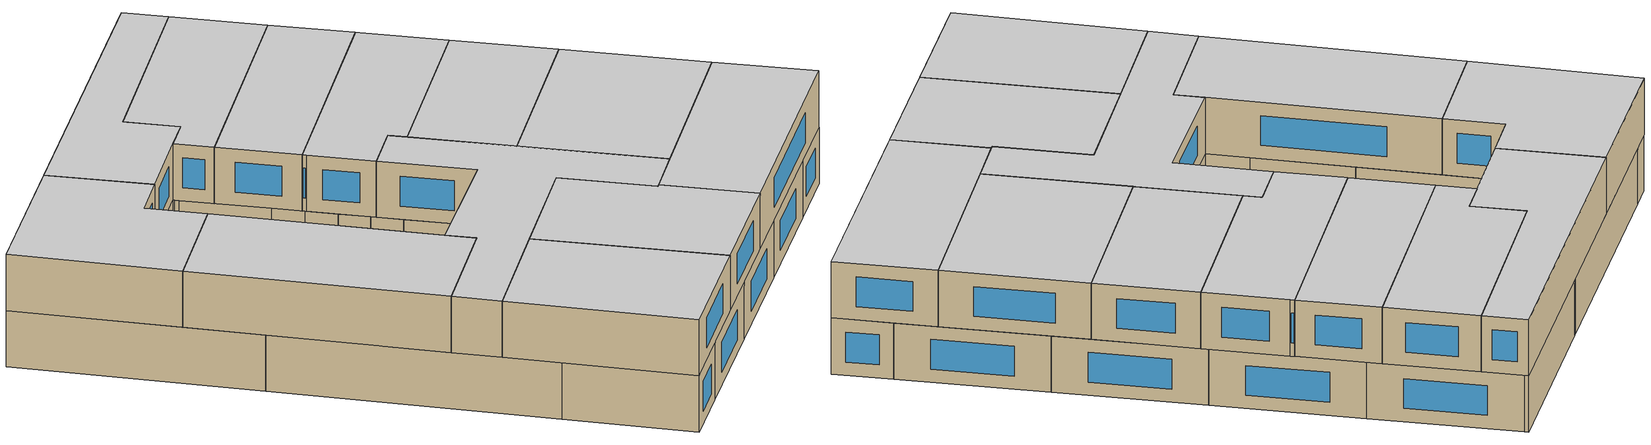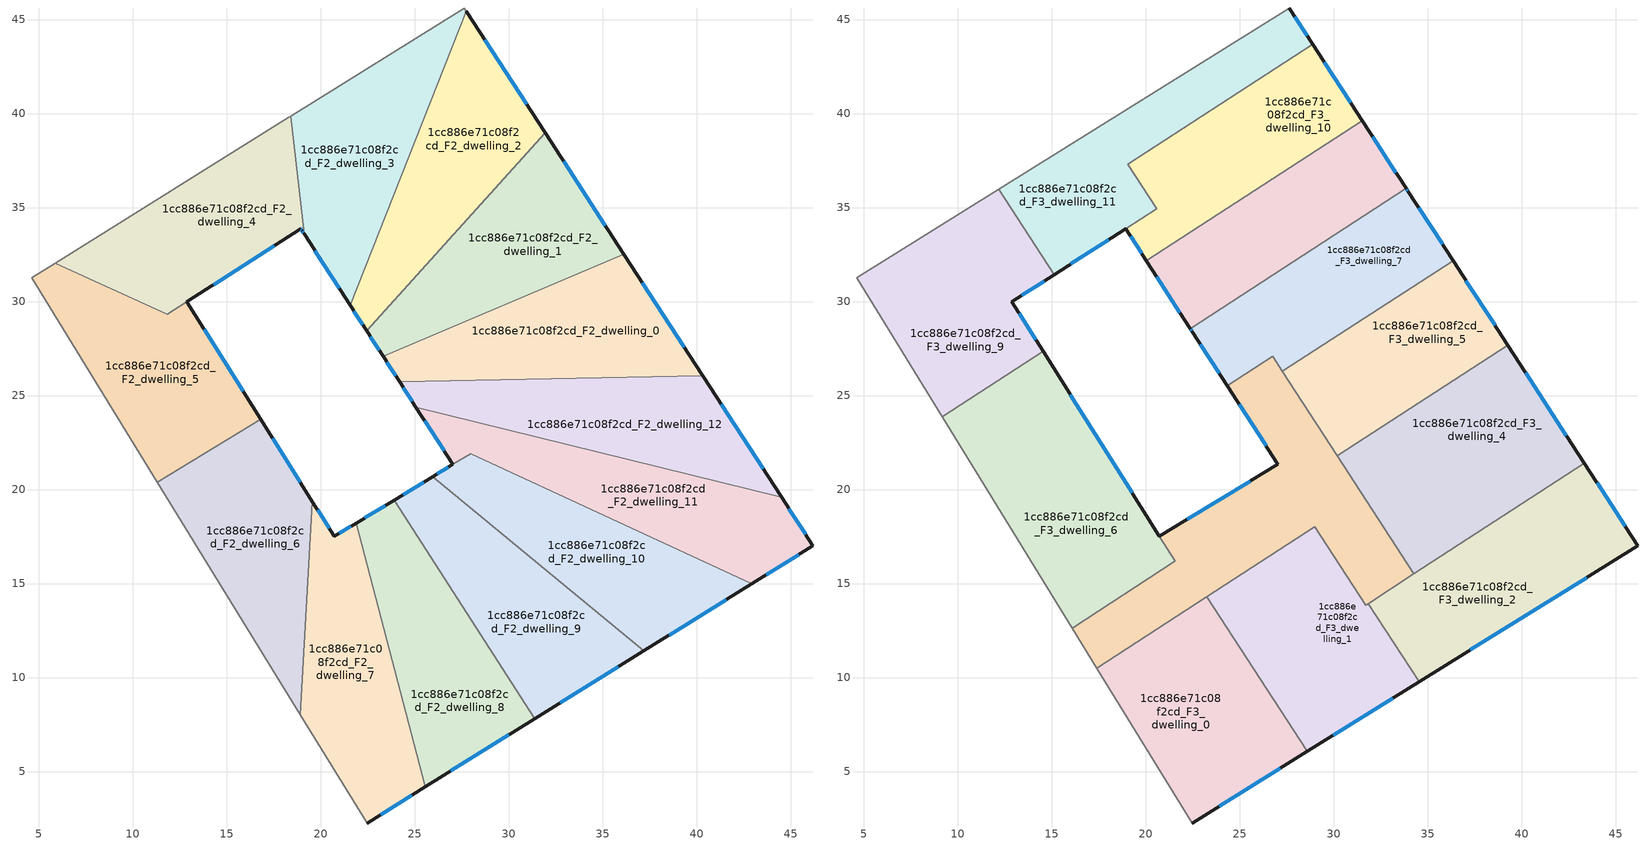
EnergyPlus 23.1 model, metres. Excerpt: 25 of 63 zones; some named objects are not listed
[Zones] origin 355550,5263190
1cc886e71c08f2cd_F2_dwelling_0
 floor to 1cc886e71c08f2cd_F1_dwelling_0 (EU_floor_Construction): 36.14,32.51 40.33,26.05 24.2,25.74 23.33,27.09 z6
 wall outside (EU_wall_Construction): 23.33,27.09 24.2,25.74 / 40.33,26.05 36.14,32.51 z6:9
 wall to 1cc886e71c08f2cd_F2_dwelling_1 (EU_wall_Construction): 36.14,32.51 23.33,27.09 z6:9
 wall to 1cc886e71c08f2cd_F2_dwelling_12 (EU_wall_Construction): 24.2,25.74 40.33,26.05 z6:9
 window (EU_Window_Construction): 23.53,26.78 24,26.06 / 39.35,27.57 37.12,30.99 z6.7:8.3
 ceiling adiabatic (EU_roof_Construction): 40.33,26.05 39.27,27.68 36.65,25.98 z9
1cc886e71c08f2cd_F2_dwelling_1
 floor to 1cc886e71c08f2cd_F1_dwelling_1 (EU_floor_Construction): 31.95,38.97 36.14,32.51 23.33,27.09 22.45,28.45 z6
 wall outside (EU_wall_Construction): 22.45,28.45 23.33,27.09 / 36.14,32.51 31.95,38.97 z6:9
 wall to 1cc886e71c08f2cd_F2_dwelling_2 (EU_wall_Construction): 31.95,38.97 22.45,28.45 z6:9
 window (EU_Window_Construction): 22.66,28.13 23.12,27.41 / 35.15,34.03 32.93,37.46 z6.7:8.3
1cc886e71c08f2cd_F2_dwelling_10
 floor to 1cc886e71c08f2cd_F1_dwelling_10 (EU_floor_Construction): 42.93,14.99 37.2,11.42 25.96,20.68 27.04,21.34 27.99,21.92 z6
 wall outside (EU_wall_Construction): 37.2,11.42 42.93,14.99 / 27.04,21.34 25.96,20.68 z6:9
 wall to 1cc886e71c08f2cd_F2_dwelling_9 (EU_wall_Construction): 25.96,20.68 37.2,11.42 z6:9
 wall to 1cc886e71c08f2cd_F2_dwelling_11 (EU_wall_Construction): 42.93,14.99 27.99,21.92 27.04,21.34 z6:9
 window (EU_Window_Construction): 38.55,12.26 41.59,14.15 / 26.78,21.19 26.21,20.84 z6.7:8.3
1cc886e71c08f2cd_F2_dwelling_11
 floor to 1cc886e71c08f2cd_F1_dwelling_11 (EU_floor_Construction): 44.52,19.59 46.19,17.01 42.93,14.99 27.99,21.92 27.04,21.34 25.08,24.39 z6
 wall outside (EU_wall_Construction): 25.08,24.39 27.04,21.34 / 42.93,14.99 46.19,17.01 44.52,19.59 z6:9
 wall to 1cc886e71c08f2cd_F2_dwelling_12 (EU_wall_Construction): 44.52,19.59 25.08,24.39 z6:9
 window (EU_Window_Construction): 25.54,23.67 26.58,22.06 / 45.8,17.62 44.91,18.98 / 43.7,15.46 45.43,16.54 z6.7:8.3
1cc886e71c08f2cd_F2_dwelling_12
 floor to 1cc886e71c08f2cd_F1_dwelling_12 (EU_floor_Construction): 40.33,26.05 44.52,19.59 25.08,24.39 24.2,25.74 z6
 wall outside (EU_wall_Construction): 24.2,25.74 25.08,24.39 / 44.52,19.59 40.33,26.05 z6:9
 window (EU_Window_Construction): 24.41,25.42 24.87,24.7 / 43.54,21.1 41.32,24.53 z6.7:8.3
1cc886e71c08f2cd_F2_dwelling_2
 floor to 1cc886e71c08f2cd_F1_dwelling_2 (EU_floor_Construction): 27.75,45.44 31.95,38.97 22.45,28.45 21.57,29.81 z6
 wall outside (EU_wall_Construction): 21.57,29.81 22.45,28.45 / 31.95,38.97 27.75,45.44 z6:9
 wall to 1cc886e71c08f2cd_F2_dwelling_3 (EU_wall_Construction): 27.75,45.44 21.57,29.81 z6:9
 window (EU_Window_Construction): 21.78,29.49 22.24,28.77 / 30.96,40.49 28.74,43.92 z6.7:8.3
1cc886e71c08f2cd_F2_dwelling_3
 floor to 1cc886e71c08f2cd_F1_dwelling_3 (EU_floor_Construction): 27.64,45.62 27.75,45.44 21.57,29.81 19.12,33.61 18.41,39.86 z6
 wall outside (EU_wall_Construction): 19.12,33.61 21.57,29.81 z6:9
 wall adiabatic (EU_wall_Construction): 27.75,45.44 27.64,45.62 18.41,39.86 z6:9
 wall to 1cc886e71c08f2cd_F2_dwelling_4 (EU_wall_Construction): 18.41,39.86 19.12,33.61 z6:9
 window (EU_Window_Construction): 19.7,32.71 21,30.7 z6.7:8.3
1cc886e71c08f2cd_F2_dwelling_4
 floor to 1cc886e71c08f2cd_F1_dwelling_4 (EU_floor_Construction): 18.41,39.86 19.12,33.61 19,33.79 18.95,33.88 11.85,29.33 5.88,32.04 18.32,39.8 z6
 wall outside (EU_wall_Construction): 12.89,29.99 18.95,33.88 19,33.79 19.12,33.61 z6:9
 wall adiabatic (EU_wall_Construction): 18.41,39.86 18.32,39.8 5.88,32.04 z6:9
 wall to 1cc886e71c08f2cd_F2_dwelling_5 (EU_wall_Construction): 5.88,32.04 11.85,29.33 12.89,29.99 z6:9
 window (EU_Window_Construction): 19.03,33.75 19.09,33.65 / 18.96,33.86 18.99,33.81 / 14.31,30.9 17.53,32.96 z6.7:8.3
1cc886e71c08f2cd_F2_dwelling_5
 floor to 1cc886e71c08f2cd_F1_dwelling_5 (EU_floor_Construction): 12.89,29.99 16.81,23.75 11.32,20.4 4.63,31.26 5.88,32.04 11.85,29.32 z6
 wall outside (EU_wall_Construction): 16.81,23.75 12.89,29.99 z6:9
 wall to 1cc886e71c08f2cd_F2_dwelling_6 (EU_wall_Construction): 11.32,20.4 16.81,23.75 z6:9
 wall adiabatic (EU_wall_Construction): 5.88,32.04 4.63,31.26 11.32,20.4 z6:9
 window (EU_Window_Construction): 15.89,25.22 13.81,28.52 z6.7:8.3
1cc886e71c08f2cd_F2_dwelling_6
 floor to 1cc886e71c08f2cd_F1_dwelling_6 (EU_floor_Construction): 16.81,23.75 19.57,19.36 18.93,8.03 11.32,20.4 z6
 wall outside (EU_wall_Construction): 19.57,19.36 16.81,23.75 z6:9
 wall to 1cc886e71c08f2cd_F2_dwelling_7 (EU_wall_Construction): 18.93,8.03 19.57,19.36 z6:9
 wall adiabatic (EU_wall_Construction): 11.32,20.4 18.93,8.03 z6:9
 window (EU_Window_Construction): 18.92,20.39 17.46,22.72 z6.7:8.3
1cc886e71c08f2cd_F2_dwelling_7
 floor to 1cc886e71c08f2cd_F1_dwelling_7 (EU_floor_Construction): 21.89,18.21 25.57,4.19 22.48,2.26 18.93,8.03 19.57,19.36 20.74,17.51 z6
 wall outside (EU_wall_Construction): 21.89,18.21 20.74,17.51 19.57,19.36 / 22.48,2.26 25.57,4.19 z6:9
 wall to 1cc886e71c08f2cd_F2_dwelling_8 (EU_wall_Construction): 25.57,4.19 21.89,18.21 z6:9
 wall adiabatic (EU_wall_Construction): 18.93,8.03 22.48,2.26 z6:9
 window (EU_Window_Construction): 20.46,17.94 19.84,18.93 / 21.62,18.04 21.01,17.67 / 23.2,2.72 24.85,3.74 z6.7:8.3
1cc886e71c08f2cd_F2_dwelling_8
 floor to 1cc886e71c08f2cd_F1_dwelling_8 (EU_floor_Construction): 23.91,19.44 31.38,7.8 25.57,4.19 21.89,18.21 z6
 wall outside (EU_wall_Construction): 23.91,19.44 21.89,18.21 / 25.57,4.19 31.38,7.8 z6:9
 wall to 1cc886e71c08f2cd_F2_dwelling_9 (EU_wall_Construction): 31.38,7.8 23.91,19.44 z6:9
 window (EU_Window_Construction): 23.44,19.15 22.36,18.5 / 26.94,5.04 30.02,6.95 z6.7:8.3
 ceiling adiabatic (EU_roof_Construction): 28.6,6.07 23.26,14.31 22.96,14.11 25.57,4.19 31.38,7.8 z9
1cc886e71c08f2cd_F2_dwelling_9
 floor to 1cc886e71c08f2cd_F1_dwelling_9 (EU_floor_Construction): 37.2,11.42 31.38,7.8 23.91,19.44 25.96,20.68 z6
 wall outside (EU_wall_Construction): 25.96,20.68 23.91,19.44 / 31.38,7.8 37.2,11.42 z6:9
 window (EU_Window_Construction): 25.48,20.39 24.39,19.73 / 32.75,8.65 35.83,10.57 z6.7:8.3
1cc886e71c08f2cd_F3_dwelling_0
 floor to 1cc886e71c08f2cd_F2_dwelling_7 (EU_floor_Construction): 22.96,14.11 25.57,4.19 22.48,2.26 18.93,8.03 19.13,11.63 z9
 floor adiabatic (EU_floor_Construction): 23.26,14.31 28.6,6.07 25.57,4.19 22.96,14.11 z9
 floor to 1cc886e71c08f2cd_F2_dwelling_6 (EU_floor_Construction): 19.13,11.63 18.93,8.03 17.4,10.51 z9
 wall outside (EU_wall_Construction): 22.48,2.26 28.6,6.07 z9:12
 wall to 1cc886e71c08f2cd_F3_dwelling_1 (EU_wall_Construction): 28.6,6.07 23.26,14.31 z9:12
 wall adiabatic (EU_wall_Construction): 17.4,10.51 22.48,2.26 z9:12
 wall to 1cc886e71c08f2cd_F3_dwelling_3 (EU_wall_Construction): 23.26,14.31 17.4,10.51 z9:12
 window (EU_Window_Construction): 23.92,3.16 27.16,5.18 z9.7:11.3
 ceiling to 1cc886e71c08f2cd_F4_dwelling_0 (EU_floor_Construction): 28.6,6.07 23.26,14.31 17.4,10.51 22.48,2.26 z12
1cc886e71c08f2cd_F3_dwelling_1
 floor to 1cc886e71c08f2cd_F2_dwelling_9 (EU_floor_Construction): 31.85,13.94 34.55,9.77 31.38,7.8 26.05,16.12 28.99,18.03 31.71,13.85 z9
 floor to 1cc886e71c08f2cd_F2_dwelling_8 (EU_floor_Construction): 26.05,16.12 31.38,7.8 28.6,6.07 23.26,14.31 z9
 wall outside (EU_wall_Construction): 28.6,6.07 34.55,9.77 z9:12
 wall to 1cc886e71c08f2cd_F3_dwelling_3 (EU_wall_Construction): 31.85,13.94 31.71,13.85 28.99,18.03 23.26,14.31 z9:12
 wall to 1cc886e71c08f2cd_F3_dwelling_2 (EU_wall_Construction): 34.55,9.77 31.85,13.94 z9:12
 window (EU_Window_Construction): 30,6.94 33.15,8.9 z9.7:11.3
 ceiling to 1cc886e71c08f2cd_F4_dwelling_1 (EU_floor_Construction): 34.55,9.77 31.85,13.94 31.71,13.85 28.99,18.03 23.26,14.31 28.6,6.07 z12
1cc886e71c08f2cd_F3_dwelling_10
 floor to 1cc886e71c08f2cd_F2_dwelling_2 (EU_floor_Construction): 28.89,43.68 31.53,39.62 23.35,34.31 26.43,42.08 z9
 floor to 1cc886e71c08f2cd_F2_dwelling_3 (EU_floor_Construction): 26.43,42.08 23.35,34.31 20.05,32.17 19.12,33.61 19.08,33.96 20.59,34.93 19.05,37.3 z9
 floor to 1cc886e71c08f2cd_F2_dwelling_4 (EU_floor_Construction): 19.08,33.96 19.12,33.61 18.95,33.88 z9
 wall outside (EU_wall_Construction): 31.53,39.62 28.89,43.68 / 18.95,33.88 20.05,32.17 z9:12
 wall to 1cc886e71c08f2cd_F3_dwelling_11 (EU_wall_Construction): 28.89,43.68 19.05,37.3 20.59,34.93 18.95,33.88 z9:12
 wall to 1cc886e71c08f2cd_F3_dwelling_8 (EU_wall_Construction): 20.05,32.17 31.53,39.62 z9:12
 window (EU_Window_Construction): 30.91,40.57 29.51,42.73 / 19.21,33.48 19.79,32.57 z9.7:11.3
 ceiling to 1cc886e71c08f2cd_F4_dwelling_10 (EU_floor_Construction): 31.53,39.62 28.89,43.68 19.05,37.3 20.59,34.93 18.95,33.88 20.05,32.17 z12
1cc886e71c08f2cd_F3_dwelling_11
 floor outside (EU_floor_Construction): 27.75,45.44 27.64,45.62 18.41,39.86 18.32,39.8 12.18,35.97 27.64,45.62 28.89,43.68 z9
 floor to 1cc886e71c08f2cd_F2_dwelling_4 (EU_floor_Construction): 18.41,39.86 19.08,33.97 15.13,31.43 12.18,35.97 18.32,39.8 z9
 floor to 1cc886e71c08f2cd_F2_dwelling_2 (EU_floor_Construction): 27.75,45.44 28.89,43.68 26.43,42.08 z9
 floor to 1cc886e71c08f2cd_F2_dwelling_3 (EU_floor_Construction): 27.64,45.62 27.75,45.44 26.43,42.08 19.05,37.3 20.59,34.93 19.08,33.97 18.41,39.86 z9
 wall outside (EU_wall_Construction): 28.89,43.68 27.64,45.62 / 15.13,31.43 18.95,33.88 z9:12
 wall to 1cc886e71c08f2cd_F3_dwelling_9 (EU_wall_Construction): 12.18,35.97 15.13,31.43 z9:12
 wall adiabatic (EU_wall_Construction): 27.64,45.62 12.18,35.97 z9:12
 window (EU_Window_Construction): 28.6,44.14 27.93,45.16 / 16.03,32 18.05,33.3 z9.7:11.3
 ceiling to 1cc886e71c08f2cd_F4_dwelling_11 (EU_floor_Construction): 20.59,34.93 19.05,37.3 28.89,43.68 27.64,45.62 12.18,35.97 15.13,31.43 z12
1cc886e71c08f2cd_F3_dwelling_2
 floor to 1cc886e71c08f2cd_F2_dwelling_10 (EU_floor_Construction): 42.93,14.99 37.2,11.42 33.13,14.77 37.41,17.55 z9
 floor to 1cc886e71c08f2cd_F2_dwelling_11 (EU_floor_Construction): 44.52,19.59 46.19,17.01 42.93,14.99 37.41,17.55 41.64,20.3 z9
 floor to 1cc886e71c08f2cd_F2_dwelling_9 (EU_floor_Construction): 37.2,11.42 34.55,9.77 31.85,13.94 33.13,14.77 z9
 floor to 1cc886e71c08f2cd_F2_dwelling_12 (EU_floor_Construction): 43.35,21.4 44.52,19.59 41.64,20.3 z9
 wall outside (EU_wall_Construction): 34.55,9.77 46.19,17.01 43.35,21.4 z9:12
 wall to 1cc886e71c08f2cd_F3_dwelling_4 (EU_wall_Construction): 43.35,21.4 34.27,15.51 z9:12
 wall to 1cc886e71c08f2cd_F3_dwelling_3 (EU_wall_Construction): 34.27,15.51 31.85,13.94 z9:12
 window (EU_Window_Construction): 45.52,18.04 44.01,20.37 / 37.28,11.47 43.46,15.31 z9.7:11.3
 ceiling to 1cc886e71c08f2cd_F4_dwelling_2 (EU_floor_Construction): 46.19,17.01 43.35,21.4 31.85,13.94 34.55,9.77 z12
1cc886e71c08f2cd_F3_dwelling_3
 floor to 1cc886e71c08f2cd_F2_dwelling_12 (EU_floor_Construction): 27.59,25.8 29.16,23.38 25.08,24.39 24.35,25.52 24.7,25.75 z9
 floor to 1cc886e71c08f2cd_F2_dwelling_9 (EU_floor_Construction): 28.99,18.03 26.05,16.12 23.91,19.44 25.96,20.68 33.13,14.77 31.71,13.85 z9
 floor to 1cc886e71c08f2cd_F2_dwelling_0 (EU_floor_Construction): 26.76,27.08 27.59,25.8 24.7,25.75 z9
 floor to 1cc886e71c08f2cd_F2_dwelling_6 (EU_floor_Construction): 19.31,14.72 19.13,11.63 17.4,10.51 16.09,12.64 z9
 floor to 1cc886e71c08f2cd_F2_dwelling_10 (EU_floor_Construction): 31.02,20.51 34.27,15.51 33.13,14.77 25.96,20.68 27.04,21.34 27.99,21.92 z9
 floor to 1cc886e71c08f2cd_F2_dwelling_7 (EU_floor_Construction): 21.89,18.21 22.96,14.11 19.13,11.63 19.31,14.72 21.57,16.19 20.74,17.51 z9
 floor to 1cc886e71c08f2cd_F2_dwelling_11 (EU_floor_Construction): 29.16,23.38 31.02,20.51 27.99,21.92 27.04,21.34 25.08,24.39 z9
 floor to 1cc886e71c08f2cd_F2_dwelling_8 (EU_floor_Construction): 23.91,19.44 26.05,16.12 22.96,14.11 21.89,18.21 z9
 wall outside (EU_wall_Construction): 24.35,25.52 27.04,21.34 20.74,17.51 z9:12
 wall to 1cc886e71c08f2cd_F3_dwelling_7 (EU_wall_Construction): 27.27,26.29 26.76,27.08 24.35,25.52 z9:12
 wall adiabatic (EU_wall_Construction): 16.09,12.64 17.4,10.51 z9:12
 wall to 1cc886e71c08f2cd_F3_dwelling_4 (EU_wall_Construction): 34.27,15.51 30.19,21.79 z9:12
 wall to 1cc886e71c08f2cd_F3_dwelling_6 (EU_wall_Construction): 21.56,16.19 16.09,12.64 / 20.74,17.51 21.57,16.19 z9:12
 wall to 1cc886e71c08f2cd_F3_dwelling_5 (EU_wall_Construction): 30.19,21.79 27.28,26.29 z9:12
 window (EU_Window_Construction): 24.98,24.54 26.41,22.32 / 25.56,20.44 22.22,18.41 z9.7:11.3
 ceiling to 1cc886e71c08f2cd_F4_dwelling_3 (EU_floor_Construction): 31.71,13.85 34.27,15.51 26.76,27.08 24.35,25.52 27.04,21.34 20.74,17.51 21.57,16.19 16.09,12.64 17.4,10.51 28.99,18.03 z12
1cc886e71c08f2cd_F3_dwelling_4
 floor to 1cc886e71c08f2cd_F2_dwelling_11 (EU_floor_Construction): 41.64,20.3 37.41,17.55 31.02,20.51 30.2,21.79 31.69,22.75 z9
 floor to 1cc886e71c08f2cd_F2_dwelling_0 (EU_floor_Construction): 39.27,27.68 40.33,26.05 36.65,25.98 z9
 floor to 1cc886e71c08f2cd_F2_dwelling_12 (EU_floor_Construction): 40.33,26.05 43.35,21.4 41.64,20.3 31.69,22.75 36.65,25.98 z9
 floor to 1cc886e71c08f2cd_F2_dwelling_10 (EU_floor_Construction): 37.41,17.55 34.27,15.51 31.02,20.51 z9
 wall outside (EU_wall_Construction): 43.35,21.4 39.28,27.68 z9:12
 wall to 1cc886e71c08f2cd_F3_dwelling_5 (EU_wall_Construction): 39.28,27.68 30.2,21.79 z9:12
 window (EU_Window_Construction): 42.39,22.87 40.23,26.2 z9.7:11.3
 ceiling to 1cc886e71c08f2cd_F4_dwelling_4 (EU_floor_Construction): 43.35,21.4 39.28,27.68 30.2,21.79 34.27,15.51 z12
1cc886e71c08f2cd_F3_dwelling_5
 floor to 1cc886e71c08f2cd_F2_dwelling_0 (EU_floor_Construction): 36.36,32.18 39.27,27.68 36.65,25.98 27.59,25.8 27.28,26.29 z9
 floor to 1cc886e71c08f2cd_F2_dwelling_12 (EU_floor_Construction): 36.65,25.98 31.68,22.76 29.16,23.38 27.59,25.8 z9
 floor to 1cc886e71c08f2cd_F2_dwelling_11 (EU_floor_Construction): 31.68,22.76 30.19,21.79 29.16,23.38 z9
 wall outside (EU_wall_Construction): 39.28,27.68 36.36,32.18 z9:12
 wall to 1cc886e71c08f2cd_F3_dwelling_7 (EU_wall_Construction): 36.36,32.18 27.28,26.29 z9:12
 window (EU_Window_Construction): 38.59,28.73 37.04,31.12 z9.7:11.3
 ceiling to 1cc886e71c08f2cd_F4_dwelling_5 (EU_floor_Construction): 39.28,27.68 36.36,32.18 27.28,26.29 30.19,21.79 z12
1cc886e71c08f2cd_F3_dwelling_6
 floor to 1cc886e71c08f2cd_F2_dwelling_6 (EU_floor_Construction): 16.81,23.75 19.57,19.36 19.31,14.72 16.09,12.64 11.32,20.4 z9
 floor to 1cc886e71c08f2cd_F2_dwelling_5 (EU_floor_Construction): 14.55,27.35 16.81,23.75 11.32,20.4 9.18,23.87 z9
 floor to 1cc886e71c08f2cd_F2_dwelling_7 (EU_floor_Construction): 19.57,19.36 21.57,16.19 19.31,14.72 z9
 wall outside (EU_wall_Construction): 20.74,17.51 14.55,27.35 z9:12
 wall adiabatic (EU_wall_Construction): 9.18,23.87 16.09,12.64 z9:12
 wall to 1cc886e71c08f2cd_F3_dwelling_9 (EU_wall_Construction): 14.55,27.35 9.18,23.87 z9:12
 window (EU_Window_Construction): 19.28,19.82 16,25.04 z9.7:11.3
 ceiling to 1cc886e71c08f2cd_F4_dwelling_6 (EU_floor_Construction): 21.56,16.18 14.55,27.35 9.18,23.87 16.09,12.64 z12
1cc886e71c08f2cd_F3_dwelling_7
 floor to 1cc886e71c08f2cd_F2_dwelling_1 (EU_floor_Construction): 33.86,36.02 36.14,32.51 23.33,27.09 22.48,28.4 22.45,28.45 22.81,28.85 z9
 floor to 1cc886e71c08f2cd_F2_dwelling_0 (EU_floor_Construction): 36.14,32.51 36.36,32.18 27.28,26.29 26.76,27.08 24.7,25.75 24.2,25.74 23.33,27.09 z9
 floor to 1cc886e71c08f2cd_F2_dwelling_12 (EU_floor_Construction): 24.7,25.75 24.35,25.52 24.2,25.74 z9
 floor to 1cc886e71c08f2cd_F2_dwelling_2 (EU_floor_Construction): 22.81,28.85 22.45,28.45 22.38,28.57 z9
 wall outside (EU_wall_Construction): 22.38,28.57 22.48,28.4 24.35,25.52 / 36.36,32.18 33.97,35.85 33.86,36.02 z9:12
 wall to 1cc886e71c08f2cd_F3_dwelling_8 (EU_wall_Construction): 33.86,36.02 22.38,28.57 z9:12
 window (EU_Window_Construction): 22.92,27.72 23.91,26.19 / 22.4,28.53 22.46,28.44 / 33.95,35.89 33.89,35.98 / 35.8,33.04 34.53,34.99 z9.7:11.3
 ceiling to 1cc886e71c08f2cd_F4_dwelling_7 (EU_floor_Construction): 36.36,32.18 33.97,35.85 33.86,36.02 22.38,28.57 22.48,28.4 24.35,25.52 26.76,27.08 27.28,26.29 z12
1cc886e71c08f2cd_F3_dwelling_8
 floor to 1cc886e71c08f2cd_F2_dwelling_3 (EU_floor_Construction): 23.35,34.31 21.57,29.81 20.05,32.17 z9
 floor to 1cc886e71c08f2cd_F2_dwelling_1 (EU_floor_Construction): 31.95,38.97 33.86,36.02 22.81,28.85 z9
 floor to 1cc886e71c08f2cd_F2_dwelling_2 (EU_floor_Construction): 31.53,39.62 31.95,38.97 22.81,28.85 22.38,28.57 21.57,29.81 23.35,34.31 z9
 wall outside (EU_wall_Construction): 33.86,36.02 31.53,39.62 / 20.05,32.17 22.38,28.57 z9:12
 window (EU_Window_Construction): 33.31,36.86 32.08,38.77 / 20.6,31.32 21.83,29.41 z9.7:11.3
 ceiling to 1cc886e71c08f2cd_F4_dwelling_8 (EU_floor_Construction): 33.86,36.02 31.53,39.62 20.05,32.17 22.38,28.57 z12
1cc886e71c08f2cd_F3_dwelling_9
 floor to 1cc886e71c08f2cd_F2_dwelling_5 (EU_floor_Construction): 12.89,29.99 14.55,27.35 9.18,23.87 4.63,31.26 5.88,32.04 11.85,29.32 z9
 floor to 1cc886e71c08f2cd_F2_dwelling_4 (EU_floor_Construction): 12.18,35.97 15.13,31.43 11.85,29.33 5.88,32.04 z9
 wall outside (EU_wall_Construction): 14.55,27.35 12.89,29.99 15.13,31.43 z9:12
 wall adiabatic (EU_wall_Construction): 12.18,35.97 4.63,31.26 9.18,23.87 z9:12
 window (EU_Window_Construction): 13.42,30.33 14.61,31.09 / 14.16,27.97 13.28,29.37 z9.7:11.3
 ceiling to 1cc886e71c08f2cd_F4_dwelling_9 (EU_floor_Construction): 14.55,27.35 12.89,29.99 15.13,31.43 12.18,35.97 4.63,31.26 9.18,23.87 z12
[Building]
EU S2 Campaign: North Axis=0; Terrain=City; Solar Distribution=FullExterior
[Site:Location]
Budapest.Ferenc.Liszt.Intl.AP: Latitude=47.437; Longitude=19.256; Time Zone=1; Elevation=185
[SizingPeriod:WeatherFileDays]
AnnualSizingPeriod: Begin Month=1; Begin Day of Month=1; End Month=12; End Day of Month=31; Day of Week for Start Day=Monday; Use Weather File Daylight Saving Period=No; Use Weather File Rain and Snow Indicators=No
[MATERIAL]
EU_InternalMass_Material: Roughness=MediumRough; Thickness=0.1; Conductivity=1; Density=1800; Specific Heat=900; Thermal Absorptance=0.9; Solar Absorptance=0.7; Visible Absorptance=0.7
[MATERIAL:NOMASS] Roughness=MediumRough; Thermal Absorptance=0.9; Solar Absorptance=0.7; Visible Absorptance=0.7
Name | Thermal Resistance
EU_wall_NoMass | 0.832559
EU_roof_NoMass | 1.39638
EU_floor_NoMass | 0.872794
[WINDOWMATERIAL:SIMPLEGLAZINGSYSTEM]
EU_Window_SimpleGlazing: UFactor=2.79869; Solar Heat Gain Coefficient=0.75; Visible Transmittance=0.75
[CONSTRUCTION]
EU_wall_Construction: EU_wall_NoMass
EU_roof_Construction: EU_roof_NoMass
EU_floor_Construction: EU_floor_NoMass
EU_Window_Construction: EU_Window_SimpleGlazing
EU_InternalMass_Construction: EU_InternalMass_Material
[ZONE] Type=1; Multiplier=1; Ceiling Height=autocalculate; Floor Area=autocalculate; Part of Total Floor Area=Yes
Name | Volume
1cc886e71c08f2cd_F2_dwelling_0 | 191.43
1cc886e71c08f2cd_F3_dwelling_0 | 207.421
1cc886e71c08f2cd_F2_dwelling_1 | 191.447
1cc886e71c08f2cd_F3_dwelling_1 | 205.168
1cc886e71c08f2cd_F2_dwelling_10 | 188.599
1cc886e71c08f2cd_F3_dwelling_10 | 182.335
1cc886e71c08f2cd_F2_dwelling_11 | 194.314
1cc886e71c08f2cd_F3_dwelling_11 | 189.304
1cc886e71c08f2cd_F2_dwelling_12 | 191.456
1cc886e71c08f2cd_F2_dwelling_2 | 191.477
1cc886e71c08f2cd_F3_dwelling_2 | 209.647
1cc886e71c08f2cd_F2_dwelling_3 | 189.603
1cc886e71c08f2cd_F3_dwelling_3 | 258.684
1cc886e71c08f2cd_F2_dwelling_4 | 189.761
1cc886e71c08f2cd_F3_dwelling_4 | 242.925
1cc886e71c08f2cd_F2_dwelling_5 | 194.919
1cc886e71c08f2cd_F3_dwelling_5 | 174.068
1cc886e71c08f2cd_F2_dwelling_6 | 191.439
1cc886e71c08f2cd_F3_dwelling_6 | 255.612
1cc886e71c08f2cd_F2_dwelling_7 | 191.449
1cc886e71c08f2cd_F3_dwelling_7 | 180.053
1cc886e71c08f2cd_F2_dwelling_8 | 191.465
1cc886e71c08f2cd_F3_dwelling_8 | 176.129
1cc886e71c08f2cd_F2_dwelling_9 | 191.435
1cc886e71c08f2cd_F3_dwelling_9 | 207.394
[INTERNALMASS] Construction=EU_InternalMass_Construction
Name | Zone or ZoneList | Surface Area
1cc886e71c08f2cd_F2_dwelling_0_EU_InternalMass | 1cc886e71c08f2cd_F2_dwelling_0 | 63.8101
1cc886e71c08f2cd_F2_dwelling_1_EU_InternalMass | 1cc886e71c08f2cd_F2_dwelling_1 | 63.8158
1cc886e71c08f2cd_F2_dwelling_2_EU_InternalMass | 1cc886e71c08f2cd_F2_dwelling_2 | 63.8259
1cc886e71c08f2cd_F2_dwelling_3_EU_InternalMass | 1cc886e71c08f2cd_F2_dwelling_3 | 63.1991
1cc886e71c08f2cd_F2_dwelling_4_EU_InternalMass | 1cc886e71c08f2cd_F2_dwelling_4 | 63.2713
1cc886e71c08f2cd_F2_dwelling_5_EU_InternalMass | 1cc886e71c08f2cd_F2_dwelling_5 | 64.9723
1cc886e71c08f2cd_F2_dwelling_6_EU_InternalMass | 1cc886e71c08f2cd_F2_dwelling_6 | 63.813
1cc886e71c08f2cd_F2_dwelling_7_EU_InternalMass | 1cc886e71c08f2cd_F2_dwelling_7 | 63.816
1cc886e71c08f2cd_F2_dwelling_8_EU_InternalMass | 1cc886e71c08f2cd_F2_dwelling_8 | 63.8215
1cc886e71c08f2cd_F2_dwelling_9_EU_InternalMass | 1cc886e71c08f2cd_F2_dwelling_9 | 63.8116
1cc886e71c08f2cd_F2_dwelling_10_EU_InternalMass | 1cc886e71c08f2cd_F2_dwelling_10 | 62.869
1cc886e71c08f2cd_F2_dwelling_11_EU_InternalMass | 1cc886e71c08f2cd_F2_dwelling_11 | 64.7733
1cc886e71c08f2cd_F2_dwelling_12_EU_InternalMass | 1cc886e71c08f2cd_F2_dwelling_12 | 63.8188
1cc886e71c08f2cd_F3_dwelling_0_EU_InternalMass | 1cc886e71c08f2cd_F3_dwelling_0 | 69.1329
1cc886e71c08f2cd_F3_dwelling_1_EU_InternalMass | 1cc886e71c08f2cd_F3_dwelling_1 | 68.3907
1cc886e71c08f2cd_F3_dwelling_2_EU_InternalMass | 1cc886e71c08f2cd_F3_dwelling_2 | 69.8845
1cc886e71c08f2cd_F3_dwelling_3_EU_InternalMass | 1cc886e71c08f2cd_F3_dwelling_3 | 86.2286
1cc886e71c08f2cd_F3_dwelling_4_EU_InternalMass | 1cc886e71c08f2cd_F3_dwelling_4 | 80.978
1cc886e71c08f2cd_F3_dwelling_5_EU_InternalMass | 1cc886e71c08f2cd_F3_dwelling_5 | 58.05
1cc886e71c08f2cd_F3_dwelling_6_EU_InternalMass | 1cc886e71c08f2cd_F3_dwelling_6 | 85.2031
1cc886e71c08f2cd_F3_dwelling_7_EU_InternalMass | 1cc886e71c08f2cd_F3_dwelling_7 | 60.0191
1cc886e71c08f2cd_F3_dwelling_8_EU_InternalMass | 1cc886e71c08f2cd_F3_dwelling_8 | 58.7115
1cc886e71c08f2cd_F3_dwelling_9_EU_InternalMass | 1cc886e71c08f2cd_F3_dwelling_9 | 69.1319
1cc886e71c08f2cd_F3_dwelling_10_EU_InternalMass | 1cc886e71c08f2cd_F3_dwelling_10 | 60.7778
1cc886e71c08f2cd_F3_dwelling_11_EU_InternalMass | 1cc886e71c08f2cd_F3_dwelling_11 | 63.1169
[OTHEREQUIPMENT] Fuel Type=Electricity; Design Level Calculation Method=Watts/Area; Power per Zone Floor Area=1; Fraction Latent=0; Fraction Radiant=0; Fraction Lost=0; Carbon Dioxide Generation Rate=0; EndUse Subcategory=EU_Step8_InternalGains
Name | Zone or ZoneList or Space or SpaceList | Schedule
EU_Step8_InternalGain_1cc886e71c08f2cd_F2_dwelling_0_f000 | 1cc886e71c08f2cd_F2_dwelling_0 | EU_Step8_GainSchedule_1cc886e71c08f2cd_F2_dwelling_0_f000
EU_Step8_InternalGain_1cc886e71c08f2cd_F2_dwelling_1_f000 | 1cc886e71c08f2cd_F2_dwelling_1 | EU_Step8_GainSchedule_1cc886e71c08f2cd_F2_dwelling_1_f000
EU_Step8_InternalGain_1cc886e71c08f2cd_F2_dwelling_2_f000 | 1cc886e71c08f2cd_F2_dwelling_2 | EU_Step8_GainSchedule_1cc886e71c08f2cd_F2_dwelling_2_f000
EU_Step8_InternalGain_1cc886e71c08f2cd_F2_dwelling_3_f000 | 1cc886e71c08f2cd_F2_dwelling_3 | EU_Step8_GainSchedule_1cc886e71c08f2cd_F2_dwelling_3_f000
EU_Step8_InternalGain_1cc886e71c08f2cd_F2_dwelling_4_f000 | 1cc886e71c08f2cd_F2_dwelling_4 | EU_Step8_GainSchedule_1cc886e71c08f2cd_F2_dwelling_4_f000
EU_Step8_InternalGain_1cc886e71c08f2cd_F2_dwelling_5_f000 | 1cc886e71c08f2cd_F2_dwelling_5 | EU_Step8_GainSchedule_1cc886e71c08f2cd_F2_dwelling_5_f000
EU_Step8_InternalGain_1cc886e71c08f2cd_F2_dwelling_6_f000 | 1cc886e71c08f2cd_F2_dwelling_6 | EU_Step8_GainSchedule_1cc886e71c08f2cd_F2_dwelling_6_f000
EU_Step8_InternalGain_1cc886e71c08f2cd_F2_dwelling_7_f000 | 1cc886e71c08f2cd_F2_dwelling_7 | EU_Step8_GainSchedule_1cc886e71c08f2cd_F2_dwelling_7_f000
EU_Step8_InternalGain_1cc886e71c08f2cd_F2_dwelling_8_f000 | 1cc886e71c08f2cd_F2_dwelling_8 | EU_Step8_GainSchedule_1cc886e71c08f2cd_F2_dwelling_8_f000
EU_Step8_InternalGain_1cc886e71c08f2cd_F2_dwelling_9_f000 | 1cc886e71c08f2cd_F2_dwelling_9 | EU_Step8_GainSchedule_1cc886e71c08f2cd_F2_dwelling_9_f000
EU_Step8_InternalGain_1cc886e71c08f2cd_F2_dwelling_10_f000 | 1cc886e71c08f2cd_F2_dwelling_10 | EU_Step8_GainSchedule_1cc886e71c08f2cd_F2_dwelling_10_f000
EU_Step8_InternalGain_1cc886e71c08f2cd_F2_dwelling_11_f000 | 1cc886e71c08f2cd_F2_dwelling_11 | EU_Step8_GainSchedule_1cc886e71c08f2cd_F2_dwelling_11_f000
EU_Step8_InternalGain_1cc886e71c08f2cd_F2_dwelling_12_f000 | 1cc886e71c08f2cd_F2_dwelling_12 | EU_Step8_GainSchedule_1cc886e71c08f2cd_F2_dwelling_12_f000
EU_Step8_InternalGain_1cc886e71c08f2cd_F3_dwelling_0_f000 | 1cc886e71c08f2cd_F3_dwelling_0 | EU_Step8_GainSchedule_1cc886e71c08f2cd_F3_dwelling_0_f000
EU_Step8_InternalGain_1cc886e71c08f2cd_F3_dwelling_1_f000 | 1cc886e71c08f2cd_F3_dwelling_1 | EU_Step8_GainSchedule_1cc886e71c08f2cd_F3_dwelling_1_f000
EU_Step8_InternalGain_1cc886e71c08f2cd_F3_dwelling_2_f000 | 1cc886e71c08f2cd_F3_dwelling_2 | EU_Step8_GainSchedule_1cc886e71c08f2cd_F3_dwelling_2_f000
EU_Step8_InternalGain_1cc886e71c08f2cd_F3_dwelling_3_f000 | 1cc886e71c08f2cd_F3_dwelling_3 | EU_Step8_GainSchedule_1cc886e71c08f2cd_F3_dwelling_3_f000
EU_Step8_InternalGain_1cc886e71c08f2cd_F3_dwelling_4_f000 | 1cc886e71c08f2cd_F3_dwelling_4 | EU_Step8_GainSchedule_1cc886e71c08f2cd_F3_dwelling_4_f000
EU_Step8_InternalGain_1cc886e71c08f2cd_F3_dwelling_5_f000 | 1cc886e71c08f2cd_F3_dwelling_5 | EU_Step8_GainSchedule_1cc886e71c08f2cd_F3_dwelling_5_f000
EU_Step8_InternalGain_1cc886e71c08f2cd_F3_dwelling_6_f000 | 1cc886e71c08f2cd_F3_dwelling_6 | EU_Step8_GainSchedule_1cc886e71c08f2cd_F3_dwelling_6_f000
EU_Step8_InternalGain_1cc886e71c08f2cd_F3_dwelling_7_f000 | 1cc886e71c08f2cd_F3_dwelling_7 | EU_Step8_GainSchedule_1cc886e71c08f2cd_F3_dwelling_7_f000
EU_Step8_InternalGain_1cc886e71c08f2cd_F3_dwelling_8_f000 | 1cc886e71c08f2cd_F3_dwelling_8 | EU_Step8_GainSchedule_1cc886e71c08f2cd_F3_dwelling_8_f000
EU_Step8_InternalGain_1cc886e71c08f2cd_F3_dwelling_9_f000 | 1cc886e71c08f2cd_F3_dwelling_9 | EU_Step8_GainSchedule_1cc886e71c08f2cd_F3_dwelling_9_f000
EU_Step8_InternalGain_1cc886e71c08f2cd_F3_dwelling_10_f000 | 1cc886e71c08f2cd_F3_dwelling_10 | EU_Step8_GainSchedule_1cc886e71c08f2cd_F3_dwelling_10_f000
EU_Step8_InternalGain_1cc886e71c08f2cd_F3_dwelling_11_f000 | 1cc886e71c08f2cd_F3_dwelling_11 | EU_Step8_GainSchedule_1cc886e71c08f2cd_F3_dwelling_11_f000
[ZONEVENTILATION:DESIGNFLOWRATE] Schedule=EU_AlwaysOn; Design Flow Rate Calculation Method=AirChanges/Hour; Air Changes per Hour=0.475469; Ventilation Type=Natural; Fan Pressure Rise=0; Fan Total Efficiency=1; Constant Term Coefficient=1; Temperature Term Coefficient=0; Velocity Term Coefficient=0; Velocity Squared Term Coefficient=0; Minimum Indoor Temperature=-100; Maximum Indoor Temperature=100; Delta Temperature=-100; Minimum Outdoor Temperature=-100; Maximum Outdoor Temperature=100; Maximum Wind Speed=40
Name | Zone or ZoneList or Space or SpaceList
EU_ConstantAir_1cc886e71c08f2cd_F2_dwelling_0 | 1cc886e71c08f2cd_F2_dwelling_0
EU_ConstantAir_1cc886e71c08f2cd_F2_dwelling_1 | 1cc886e71c08f2cd_F2_dwelling_1
EU_ConstantAir_1cc886e71c08f2cd_F2_dwelling_2 | 1cc886e71c08f2cd_F2_dwelling_2
EU_ConstantAir_1cc886e71c08f2cd_F2_dwelling_3 | 1cc886e71c08f2cd_F2_dwelling_3
EU_ConstantAir_1cc886e71c08f2cd_F2_dwelling_4 | 1cc886e71c08f2cd_F2_dwelling_4
EU_ConstantAir_1cc886e71c08f2cd_F2_dwelling_5 | 1cc886e71c08f2cd_F2_dwelling_5
EU_ConstantAir_1cc886e71c08f2cd_F2_dwelling_6 | 1cc886e71c08f2cd_F2_dwelling_6
EU_ConstantAir_1cc886e71c08f2cd_F2_dwelling_7 | 1cc886e71c08f2cd_F2_dwelling_7
EU_ConstantAir_1cc886e71c08f2cd_F2_dwelling_8 | 1cc886e71c08f2cd_F2_dwelling_8
EU_ConstantAir_1cc886e71c08f2cd_F2_dwelling_9 | 1cc886e71c08f2cd_F2_dwelling_9
EU_ConstantAir_1cc886e71c08f2cd_F2_dwelling_10 | 1cc886e71c08f2cd_F2_dwelling_10
EU_ConstantAir_1cc886e71c08f2cd_F2_dwelling_11 | 1cc886e71c08f2cd_F2_dwelling_11
EU_ConstantAir_1cc886e71c08f2cd_F2_dwelling_12 | 1cc886e71c08f2cd_F2_dwelling_12
EU_ConstantAir_1cc886e71c08f2cd_F3_dwelling_0 | 1cc886e71c08f2cd_F3_dwelling_0
EU_ConstantAir_1cc886e71c08f2cd_F3_dwelling_1 | 1cc886e71c08f2cd_F3_dwelling_1
EU_ConstantAir_1cc886e71c08f2cd_F3_dwelling_2 | 1cc886e71c08f2cd_F3_dwelling_2
EU_ConstantAir_1cc886e71c08f2cd_F3_dwelling_3 | 1cc886e71c08f2cd_F3_dwelling_3
EU_ConstantAir_1cc886e71c08f2cd_F3_dwelling_4 | 1cc886e71c08f2cd_F3_dwelling_4
EU_ConstantAir_1cc886e71c08f2cd_F3_dwelling_5 | 1cc886e71c08f2cd_F3_dwelling_5
EU_ConstantAir_1cc886e71c08f2cd_F3_dwelling_6 | 1cc886e71c08f2cd_F3_dwelling_6
EU_ConstantAir_1cc886e71c08f2cd_F3_dwelling_7 | 1cc886e71c08f2cd_F3_dwelling_7
EU_ConstantAir_1cc886e71c08f2cd_F3_dwelling_8 | 1cc886e71c08f2cd_F3_dwelling_8
EU_ConstantAir_1cc886e71c08f2cd_F3_dwelling_9 | 1cc886e71c08f2cd_F3_dwelling_9
EU_ConstantAir_1cc886e71c08f2cd_F3_dwelling_10 | 1cc886e71c08f2cd_F3_dwelling_10
EU_ConstantAir_1cc886e71c08f2cd_F3_dwelling_11 | 1cc886e71c08f2cd_F3_dwelling_11
[HVACTEMPLATE:ZONE:IDEALLOADSAIRSYSTEM] System Availability Schedule=EU_AlwaysOn; Maximum Heating Supply Air Temperature=50; Minimum Cooling Supply Air Temperature=13; Maximum Heating Supply Air Humidity Ratio=0.0156; Minimum Cooling Supply Air Humidity Ratio=0.0077; Heating Limit=NoLimit; Cooling Limit=NoLimit; Heating Availability Schedule=EU_AlwaysOn; Cooling Availability Schedule=EU_CoolingOff; Dehumidification Control Type=ConstantSensibleHeatRatio; Cooling Sensible Heat Ratio=0.7; Dehumidification Setpoint=60; Humidification Control Type=None; Humidification Setpoint=30; Outdoor Air Method=None; Outdoor Air Flow Rate per Person=0.00944; Outdoor Air Flow Rate per Zone Floor Area=0; Outdoor Air Flow Rate per Zone=0; Demand Controlled Ventilation Type=None; Outdoor Air Economizer Type=NoEconomizer; Heat Recovery Type=None; Sensible Heat Recovery Effectiveness=0.7; Latent Heat Recovery Effectiveness=0.65
Name | Template Thermostat
1cc886e71c08f2cd_F2_dwelling_0 | EU_HeatOnly_1cc886e71c08f2cd_F2_dwelling_0
1cc886e71c08f2cd_F2_dwelling_1 | EU_HeatOnly_1cc886e71c08f2cd_F2_dwelling_1
1cc886e71c08f2cd_F2_dwelling_2 | EU_HeatOnly_1cc886e71c08f2cd_F2_dwelling_2
1cc886e71c08f2cd_F2_dwelling_3 | EU_HeatOnly_1cc886e71c08f2cd_F2_dwelling_3
1cc886e71c08f2cd_F2_dwelling_4 | EU_HeatOnly_1cc886e71c08f2cd_F2_dwelling_4
1cc886e71c08f2cd_F2_dwelling_5 | EU_HeatOnly_1cc886e71c08f2cd_F2_dwelling_5
1cc886e71c08f2cd_F2_dwelling_6 | EU_HeatOnly_1cc886e71c08f2cd_F2_dwelling_6
1cc886e71c08f2cd_F2_dwelling_7 | EU_HeatOnly_1cc886e71c08f2cd_F2_dwelling_7
1cc886e71c08f2cd_F2_dwelling_8 | EU_HeatOnly_1cc886e71c08f2cd_F2_dwelling_8
1cc886e71c08f2cd_F2_dwelling_9 | EU_HeatOnly_1cc886e71c08f2cd_F2_dwelling_9
1cc886e71c08f2cd_F2_dwelling_10 | EU_HeatOnly_1cc886e71c08f2cd_F2_dwelling_10
1cc886e71c08f2cd_F2_dwelling_11 | EU_HeatOnly_1cc886e71c08f2cd_F2_dwelling_11
1cc886e71c08f2cd_F2_dwelling_12 | EU_HeatOnly_1cc886e71c08f2cd_F2_dwelling_12
1cc886e71c08f2cd_F3_dwelling_0 | EU_HeatOnly_1cc886e71c08f2cd_F3_dwelling_0
1cc886e71c08f2cd_F3_dwelling_1 | EU_HeatOnly_1cc886e71c08f2cd_F3_dwelling_1
1cc886e71c08f2cd_F3_dwelling_2 | EU_HeatOnly_1cc886e71c08f2cd_F3_dwelling_2
1cc886e71c08f2cd_F3_dwelling_3 | EU_HeatOnly_1cc886e71c08f2cd_F3_dwelling_3
1cc886e71c08f2cd_F3_dwelling_4 | EU_HeatOnly_1cc886e71c08f2cd_F3_dwelling_4
1cc886e71c08f2cd_F3_dwelling_5 | EU_HeatOnly_1cc886e71c08f2cd_F3_dwelling_5
1cc886e71c08f2cd_F3_dwelling_6 | EU_HeatOnly_1cc886e71c08f2cd_F3_dwelling_6
1cc886e71c08f2cd_F3_dwelling_7 | EU_HeatOnly_1cc886e71c08f2cd_F3_dwelling_7
1cc886e71c08f2cd_F3_dwelling_8 | EU_HeatOnly_1cc886e71c08f2cd_F3_dwelling_8
1cc886e71c08f2cd_F3_dwelling_9 | EU_HeatOnly_1cc886e71c08f2cd_F3_dwelling_9
1cc886e71c08f2cd_F3_dwelling_10 | EU_HeatOnly_1cc886e71c08f2cd_F3_dwelling_10
1cc886e71c08f2cd_F3_dwelling_11 | EU_HeatOnly_1cc886e71c08f2cd_F3_dwelling_11
[SIZING:ZONE] Zone Cooling Design Supply Air Temperature Input Method=SupplyAirTemperature; Zone Cooling Design Supply Air Temperature=13; Zone Heating Design Supply Air Temperature Input Method=SupplyAirTemperature; Zone Heating Design Supply Air Temperature=50; Zone Cooling Design Supply Air Humidity Ratio=0.008; Zone Heating Design Supply Air Humidity Ratio=0.008; Cooling Design Air Flow Method=DesignDay; Cooling Design Air Flow Rate=0; Cooling Minimum Air Flow per Zone Floor Area=0.000762; Cooling Minimum Air Flow=0; Cooling Minimum Air Flow Fraction=0.2; Heating Design Air Flow Method=DesignDay; Heating Design Air Flow Rate=0; Heating Maximum Air Flow per Zone Floor Area=0.002032; Heating Maximum Air Flow=0.141576; Heating Maximum Air Flow Fraction=0.3; Account for Dedicated Outdoor Air System=No; Dedicated Outdoor Air System Control Strategy=NeutralSupplyAir; Dedicated Outdoor Air Low Setpoint Temperature for Design=autosize; Dedicated Outdoor Air High Setpoint Temperature for Design=autosize; Zone Load Sizing Method=Sensible Load Only No Latent Load; Zone Latent Cooling Design Supply Air Humidity Ratio Input Method=HumidityRatioDifference; Zone Cooling Design Supply Air Humidity Ratio Difference=0.005; Zone Latent Heating Design Supply Air Humidity Ratio Input Method=HumidityRatioDifference; Zone Humidification Design Supply Air Humidity Ratio Difference=0.005
1cc886e71c08f2cd_F2_dwelling_0; 1cc886e71c08f2cd_F2_dwelling_1; 1cc886e71c08f2cd_F2_dwelling_2; 1cc886e71c08f2cd_F2_dwelling_3; 1cc886e71c08f2cd_F2_dwelling_4; 1cc886e71c08f2cd_F2_dwelling_5; 1cc886e71c08f2cd_F2_dwelling_6; 1cc886e71c08f2cd_F2_dwelling_7; 1cc886e71c08f2cd_F2_dwelling_8; 1cc886e71c08f2cd_F2_dwelling_9; 1cc886e71c08f2cd_F2_dwelling_10; 1cc886e71c08f2cd_F2_dwelling_11; 1cc886e71c08f2cd_F2_dwelling_12; 1cc886e71c08f2cd_F3_dwelling_0; 1cc886e71c08f2cd_F3_dwelling_1; 1cc886e71c08f2cd_F3_dwelling_2; 1cc886e71c08f2cd_F3_dwelling_3; 1cc886e71c08f2cd_F3_dwelling_4; 1cc886e71c08f2cd_F3_dwelling_5; 1cc886e71c08f2cd_F3_dwelling_6; 1cc886e71c08f2cd_F3_dwelling_7; 1cc886e71c08f2cd_F3_dwelling_8; 1cc886e71c08f2cd_F3_dwelling_9; 1cc886e71c08f2cd_F3_dwelling_10; 1cc886e71c08f2cd_F3_dwelling_11
[SCHEDULE:CONSTANT]
Name | Hourly Value
EU_AlwaysOn | 1
EU_CoolingOff | 0
[SCHEDULE:FILE] Column Number=1; Rows to Skip at Top=0; Number of Hours of Data=8760; Column Separator=Comma; Interpolate to Timestep=No; Minutes per Item=60; Adjust Schedule for Daylight Savings=Yes
Name | File
EU_Step8_GainSchedule_1cc886e71c08f2cd_F2_dwelling_0_f000 | ../../schedules/1cc886e71c08f2cd/1cc886e71c08f2cd_F2_dwelling_0_f000_gain.csv
EU_Step8_GainSchedule_1cc886e71c08f2cd_F2_dwelling_1_f000 | ../../schedules/1cc886e71c08f2cd/1cc886e71c08f2cd_F2_dwelling_1_f000_gain.csv
EU_Step8_GainSchedule_1cc886e71c08f2cd_F2_dwelling_2_f000 | ../../schedules/1cc886e71c08f2cd/1cc886e71c08f2cd_F2_dwelling_2_f000_gain.csv
EU_Step8_GainSchedule_1cc886e71c08f2cd_F2_dwelling_3_f000 | ../../schedules/1cc886e71c08f2cd/1cc886e71c08f2cd_F2_dwelling_3_f000_gain.csv
EU_Step8_GainSchedule_1cc886e71c08f2cd_F2_dwelling_4_f000 | ../../schedules/1cc886e71c08f2cd/1cc886e71c08f2cd_F2_dwelling_4_f000_gain.csv
EU_Step8_GainSchedule_1cc886e71c08f2cd_F2_dwelling_5_f000 | ../../schedules/1cc886e71c08f2cd/1cc886e71c08f2cd_F2_dwelling_5_f000_gain.csv
EU_Step8_GainSchedule_1cc886e71c08f2cd_F2_dwelling_6_f000 | ../../schedules/1cc886e71c08f2cd/1cc886e71c08f2cd_F2_dwelling_6_f000_gain.csv
EU_Step8_GainSchedule_1cc886e71c08f2cd_F2_dwelling_7_f000 | ../../schedules/1cc886e71c08f2cd/1cc886e71c08f2cd_F2_dwelling_7_f000_gain.csv
EU_Step8_GainSchedule_1cc886e71c08f2cd_F2_dwelling_8_f000 | ../../schedules/1cc886e71c08f2cd/1cc886e71c08f2cd_F2_dwelling_8_f000_gain.csv
EU_Step8_GainSchedule_1cc886e71c08f2cd_F2_dwelling_9_f000 | ../../schedules/1cc886e71c08f2cd/1cc886e71c08f2cd_F2_dwelling_9_f000_gain.csv
EU_Step8_GainSchedule_1cc886e71c08f2cd_F2_dwelling_10_f000 | ../../schedules/1cc886e71c08f2cd/1cc886e71c08f2cd_F2_dwelling_10_f000_gain.csv
EU_Step8_GainSchedule_1cc886e71c08f2cd_F2_dwelling_11_f000 | ../../schedules/1cc886e71c08f2cd/1cc886e71c08f2cd_F2_dwelling_11_f000_gain.csv
EU_Step8_GainSchedule_1cc886e71c08f2cd_F2_dwelling_12_f000 | ../../schedules/1cc886e71c08f2cd/1cc886e71c08f2cd_F2_dwelling_12_f000_gain.csv
EU_Step8_GainSchedule_1cc886e71c08f2cd_F3_dwelling_0_f000 | ../../schedules/1cc886e71c08f2cd/1cc886e71c08f2cd_F3_dwelling_0_f000_gain.csv
EU_Step8_GainSchedule_1cc886e71c08f2cd_F3_dwelling_1_f000 | ../../schedules/1cc886e71c08f2cd/1cc886e71c08f2cd_F3_dwelling_1_f000_gain.csv
EU_Step8_GainSchedule_1cc886e71c08f2cd_F3_dwelling_2_f000 | ../../schedules/1cc886e71c08f2cd/1cc886e71c08f2cd_F3_dwelling_2_f000_gain.csv
EU_Step8_GainSchedule_1cc886e71c08f2cd_F3_dwelling_3_f000 | ../../schedules/1cc886e71c08f2cd/1cc886e71c08f2cd_F3_dwelling_3_f000_gain.csv
EU_Step8_GainSchedule_1cc886e71c08f2cd_F3_dwelling_4_f000 | ../../schedules/1cc886e71c08f2cd/1cc886e71c08f2cd_F3_dwelling_4_f000_gain.csv
EU_Step8_GainSchedule_1cc886e71c08f2cd_F3_dwelling_5_f000 | ../../schedules/1cc886e71c08f2cd/1cc886e71c08f2cd_F3_dwelling_5_f000_gain.csv
EU_Step8_GainSchedule_1cc886e71c08f2cd_F3_dwelling_6_f000 | ../../schedules/1cc886e71c08f2cd/1cc886e71c08f2cd_F3_dwelling_6_f000_gain.csv
EU_Step8_GainSchedule_1cc886e71c08f2cd_F3_dwelling_7_f000 | ../../schedules/1cc886e71c08f2cd/1cc886e71c08f2cd_F3_dwelling_7_f000_gain.csv
EU_Step8_GainSchedule_1cc886e71c08f2cd_F3_dwelling_8_f000 | ../../schedules/1cc886e71c08f2cd/1cc886e71c08f2cd_F3_dwelling_8_f000_gain.csv
EU_Step8_GainSchedule_1cc886e71c08f2cd_F3_dwelling_9_f000 | ../../schedules/1cc886e71c08f2cd/1cc886e71c08f2cd_F3_dwelling_9_f000_gain.csv
EU_Step8_GainSchedule_1cc886e71c08f2cd_F3_dwelling_10_f000 | ../../schedules/1cc886e71c08f2cd/1cc886e71c08f2cd_F3_dwelling_10_f000_gain.csv
EU_Step8_GainSchedule_1cc886e71c08f2cd_F3_dwelling_11_f000 | ../../schedules/1cc886e71c08f2cd/1cc886e71c08f2cd_F3_dwelling_11_f000_gain.csv
